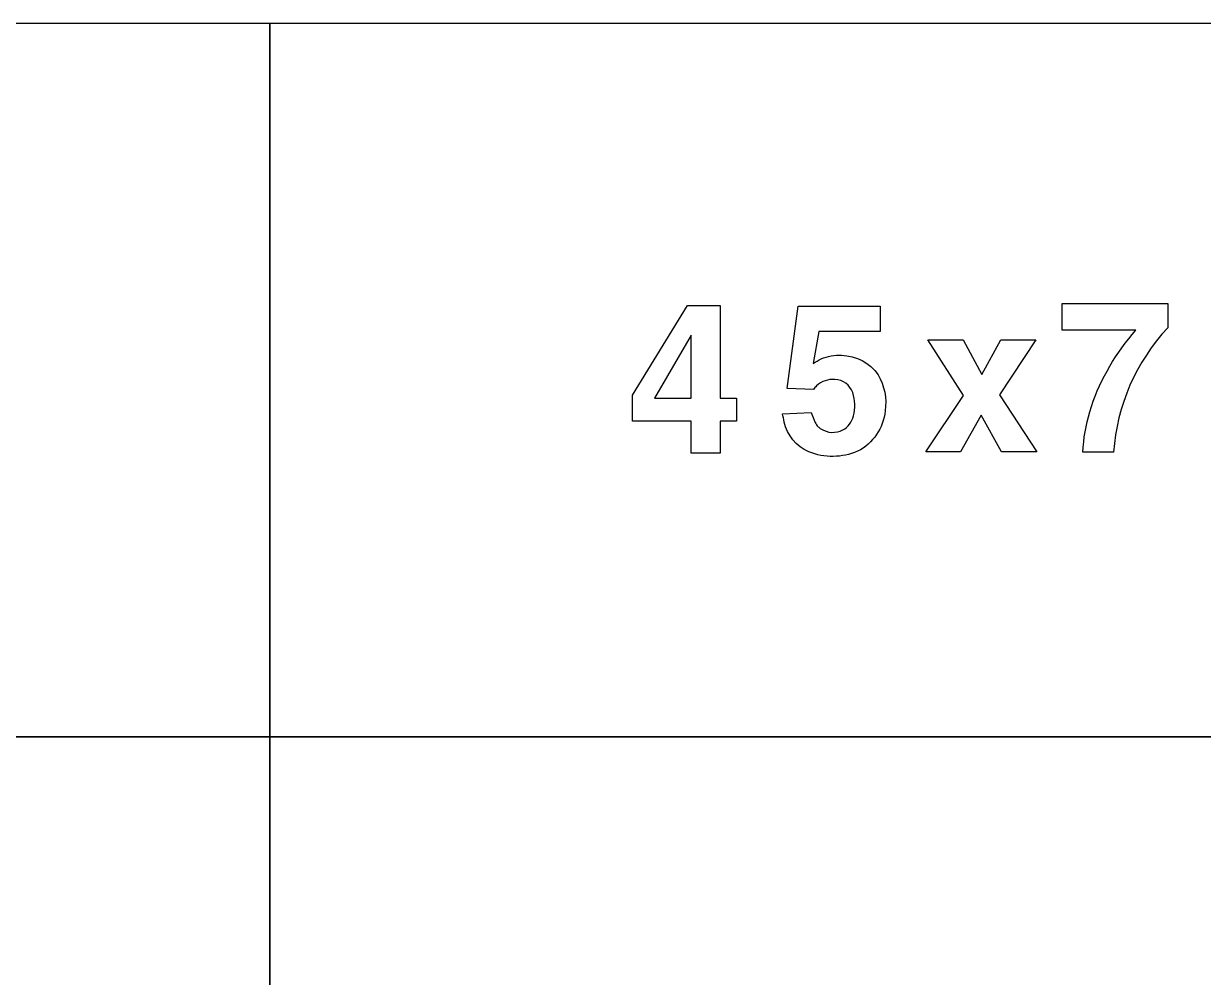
# Model space of a CAD drawing. Extents: x 5438 to 9638, y -256 to 3244.
# Drawn here: x 6597 to 7755, y 2308 to 3244 of the extents above; entities that cross this region are included whole.
import ezdxf

# ---------------------------------------------------------------- set-up
doc = ezdxf.new("R2010")
doc.units = 0
doc.header["$MEASUREMENT"] = 0

msp = doc.modelspace()

# ---------------------------------------------------------------- linework, layer by layer
for points in [[(5438.3, 2544.3), (6838.3, 2544.3), (6838.3, 3244.3), (5438.3, 3244.3)], [(6838.3, 2544.3), (8238.3, 2544.3), (8238.3, 3244.3), (6838.3, 3244.3)], [(7194.3, 2879.7), (7248.5, 2967.6), (7280.3, 2967.6), (7280.3, 2876.8), (7296.5, 2876.8), (7296.5, 2854), (7280.3, 2854), (7280.3, 2822.7), (7251.8, 2822.7), (7251.8, 2854), (7194.3, 2854)], [(7251.8, 2938.4), (7215.8, 2876.8), (7251.8, 2876.8)], [(7519.4, 2879.4), (7484.3, 2934), (7519.1, 2934), (7537.3, 2899.9), (7556, 2934), (7590.2, 2934), (7554.6, 2879.9), (7591.2, 2823.9), (7556.6, 2823.9), (7536.8, 2860), (7516.3, 2823.9), (7482.2, 2823.9)], [(5438.3, 1144.3), (6838.3, 1144.3), (6838.3, 2544.3), (5438.3, 2544.3)], [(6838.3, 1144.3), (8238.3, 1144.3), (8238.3, 2544.3), (6838.3, 2544.3)]]:
    msp.add_lwpolyline(points, close=True)
for points in [[(7341.7, 2861.5), (7369.9, 2862.6, 0.045272), (7373.7, 2852.8, 0.056773), (7376.6, 2848.7, 0.070207), (7379.2, 2846.6, 0.264984), (7400.9, 2845.5, 0.20748), (7411.3, 2859.3, 0.147389), (7410.6, 2882.2, 0.308532), (7393, 2895, 0.215743), (7375.1, 2888.9, 0.028781), (7371.9, 2885.1), (7346.3, 2886.3), (7357, 2967.1), (7437.4, 2967.1), (7437.4, 2942), (7377.2, 2942), (7371.8, 2910.8, -0.021125), (7379.6, 2915.3, -0.121371), (7399.6, 2918.8, -0.244671), (7435.4, 2899.7, -0.173069), (7442.4, 2864.2, -0.256779), (7415.3, 2824.6, -0.199585), (7367.5, 2824, -0.245625), (7343.4, 2853.3, -0.017006)], [(7616.2, 2969.6), (7719.9, 2969.6), (7719.9, 2945.8, 0.17337), (7666.7, 2823.7), (7636.4, 2823.7, -0.05541), (7643.2, 2863.3, -0.10295), (7685, 2939.1), (7688.4, 2943.4), (7616.2, 2943.4)]]:
    msp.add_lwpolyline(points, format="xyb", close=True)

doc.saveas('drawing.dxf')
